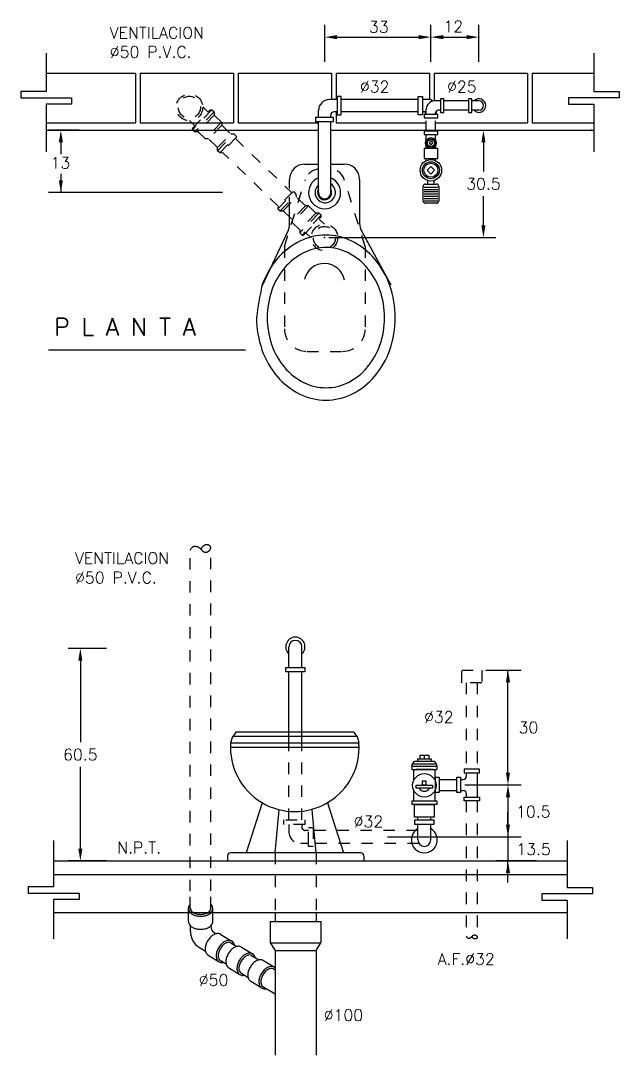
# Model space of a CAD drawing. Extents: x 145.7 to 190.5, y 293.8 to 329.7.
# Drawn here: x 167.94 to 173.15, y 320.44 to 329.44 of the extents above; entities that cross this region are included whole.
import ezdxf
from ezdxf.enums import TextEntityAlignment as Align

# ---------------------------------------------------------------- set-up
doc = ezdxf.new("R2010")
doc.units = 0
doc.header["$LTSCALE"] = 0.4
doc.header["$MEASUREMENT"] = 0
doc.linetypes.add('HIDDEN', pattern=[0.375, 0.25, -0.125])
doc.layers.get('0').update_dxf_attribs({"linetype": 'CONTINUOUS'})
doc.layers.get('DEFPOINTS').update_dxf_attribs({"linetype": 'CONTINUOUS'})
doc.layers.add('A13', color=130, linetype='CONTINUOUS')
doc.layers.add('LETRAS', color=50, linetype='CONTINUOUS')
doc.styles.add('ROMANS', font='ROMANS.SHX', dxfattribs={"width": 1.5, "height": 0.3})

msp = doc.modelspace()

# ---------------------------------------------------------------- linework, layer by layer
at = {"color": 10, "linetype": 'ByBlock'}
for p, q in [((171.1316, 322.3377), (172.2935, 322.3377)), ((172.4278, 322.1292), (172.0731, 322.1292))]:
    msp.add_line(p, q, dxfattribs=at)
at = {"layer": 'A13', "color": 20, "linetype": 'ByBlock'}
for p, q in [((170.5856, 329.0809), (170.5856, 329.4041)), ((171.5099, 329.0809), (171.5099, 329.4041)), ((171.5099, 329.0809), (171.5099, 329.4041)), ((171.9274, 329.0809), (171.9274, 329.4041)), ((170.6926, 329.2972), (171.403, 329.2972)), ((171.6169, 329.2972), (171.8205, 329.2972)), ((168.2897, 328.3809), (168.2897, 328.2784)), ((171.9667, 328.3809), (171.9667, 328.1274)), ((168.2897, 328.1085), (168.2897, 327.9447)), ((169.6976, 327.9447), (168.1828, 327.9447)), ((171.9667, 327.66), (171.9667, 327.9135)), ((170.6203, 327.553), (172.0736, 327.553)), ((168.6882, 323.9778), (168.3524, 323.9778)), ((168.4594, 323.8708), (168.4594, 323.1604)), ((171.9883, 323.7896), (172.2935, 323.7896)), ((172.18, 322.8962), (172.18, 323.7896)), ((168.4594, 322.2361), (168.4594, 322.9465)), ((171.8049, 322.7892), (172.2935, 322.7892)), ((171.8049, 322.7892), (172.2935, 322.7892)), ((172.18, 322.6823), (172.18, 322.1292)), ((172.18, 322.4447), (172.18, 322.5516)), ((168.6882, 322.1292), (168.3524, 322.1292)), ((172.18, 321.9415), (172.18, 322.1292))]:
    msp.add_line(p, q, dxfattribs=at)
at = {"layer": 'A13', "color": 20}
for p, q in [((168.1617, 329.1563), (168.1617, 328.8245)), ((172.9274, 329.1563), (172.9274, 328.8245)), ((167.9404, 328.8245), (167.9404, 328.7692)), ((168.1617, 328.8245), (167.9404, 328.8245)), ((172.9274, 328.8245), (173.1487, 328.8245)), ((173.1487, 328.8245), (173.1487, 328.7692)), ((167.9404, 328.7692), (168.383, 328.7692)), ((168.383, 328.7692), (168.383, 328.7139)), ((172.7061, 328.7692), (172.7061, 328.7139)), ((173.1487, 328.7692), (172.7061, 328.7692)), ((168.1617, 328.7139), (168.1617, 328.2992)), ((168.383, 328.7139), (168.1617, 328.7139)), ((172.7061, 328.7139), (172.9274, 328.7139)), ((172.9274, 328.7139), (172.9274, 328.2992)), ((171.5094, 328.3924), (171.4931, 328.376)), ((171.4931, 328.376), (171.5094, 328.3597)), ((171.5257, 328.376), (171.5094, 328.3924)), ((171.5094, 328.3597), (171.5257, 328.376)), ((171.5094, 328.1713), (171.4767, 328.1386)), ((171.4767, 328.1386), (171.5094, 328.106)), ((171.5421, 328.1386), (171.5094, 328.1713)), ((171.5094, 328.106), (171.5421, 328.1386)), ((171.4505, 327.9925), (171.5685, 327.9925)), ((171.4505, 327.9726), (171.5685, 327.9726)), ((171.4505, 327.9528), (171.5685, 327.9528)), ((171.4505, 327.933), (171.5685, 327.933)), ((171.4505, 327.9132), (171.5685, 327.9132)), ((171.4505, 327.8934), (171.5685, 327.8934)), ((171.4505, 327.8736), (171.5685, 327.8736)), ((171.3506, 322.9742), (171.554, 322.9742)), ((171.3659, 322.9972), (171.5387, 322.9972)), ((171.3938, 323.0175), (171.5108, 323.0175)), ((171.4523, 323.048), (171.4523, 323.0175)), ((171.343, 322.9539), (171.5616, 322.9539)), ((171.4378, 322.8265), (171.4668, 322.8265)), ((171.4378, 322.7861), (171.4378, 322.8265)), ((171.4668, 322.8265), (171.4668, 322.7861)), ((171.3813, 322.7603), (171.3813, 322.7861)), ((171.3813, 322.7861), (171.5233, 322.7861)), ((171.5233, 322.7603), (171.3813, 322.7603)), ((171.4668, 322.7861), (171.4378, 322.7861)), ((171.5233, 322.7861), (171.5233, 322.7603)), ((168.2267, 322.3069), (168.2267, 321.9025)), ((172.6948, 322.3069), (172.6948, 321.8966)), ((168.0054, 321.9025), (168.0054, 321.8472)), ((168.2267, 321.9025), (168.0054, 321.9025)), ((172.6948, 321.8966), (172.916, 321.8966)), ((172.916, 321.8966), (172.916, 321.8413)), ((168.0054, 321.8472), (168.448, 321.8472)), ((168.448, 321.8472), (168.448, 321.7919)), ((172.4735, 321.8413), (172.4735, 321.786)), ((172.916, 321.8413), (172.4735, 321.8413)), ((168.2267, 321.7919), (168.2267, 321.4499)), ((168.448, 321.7919), (168.2267, 321.7919)), ((172.4735, 321.786), (172.6948, 321.786)), ((172.6948, 321.786), (172.6948, 321.4499)), ((170.1123, 321.4151), (170.5514, 321.4151)), ((170.1536, 321.3491), (170.5101, 321.3491))]:
    msp.add_line(p, q, dxfattribs=at)
at = {"layer": 'A13'}
for p, q in [((168.1617, 328.983), (168.9388, 328.983)), ((168.9388, 328.983), (168.9388, 328.5507)), ((168.9807, 328.983), (169.7914, 328.983)), ((168.9807, 328.983), (168.9807, 328.5507)), ((169.7914, 328.983), (169.7914, 328.5507)), ((169.8333, 328.983), (169.8333, 328.5507)), ((169.8333, 328.983), (170.6439, 328.983)), ((170.6439, 328.983), (170.6439, 328.754)), ((170.6859, 328.983), (171.4965, 328.983)), ((170.6859, 328.983), (170.6859, 328.754)), ((171.4965, 328.983), (171.4965, 328.7533)), ((171.5384, 328.983), (172.3491, 328.983)), ((171.5384, 328.983), (171.5384, 328.7421)), ((172.3491, 328.983), (172.3491, 328.5507)), ((172.391, 328.983), (172.391, 328.5507)), ((172.391, 328.983), (172.9274, 328.983)), ((170.6929, 328.754), (170.6266, 328.754)), ((170.6929, 328.7792), (170.6929, 328.6223)), ((170.7295, 328.7792), (170.6929, 328.7792)), ((170.6929, 328.754), (170.6929, 328.6474)), ((170.7295, 328.6223), (170.7295, 328.7792)), ((171.3984, 328.754), (170.7295, 328.754)), ((171.3984, 328.6223), (171.3984, 328.7792)), ((171.3984, 328.7792), (171.435, 328.7792)), ((171.435, 328.7792), (171.435, 328.6223)), ((171.486, 328.754), (171.435, 328.754)), ((171.5928, 328.7422), (171.5421, 328.7422)), ((171.5928, 328.7614), (171.5928, 328.6414)), ((171.6208, 328.7614), (171.5928, 328.7614)), ((171.5928, 328.7422), (171.5928, 328.6607)), ((171.6208, 328.6414), (171.6208, 328.7614)), ((171.8379, 328.7422), (171.6208, 328.7422)), ((171.8659, 328.7614), (171.8379, 328.7614)), ((171.8379, 328.7614), (171.8379, 328.6414)), ((171.8379, 328.7422), (171.8379, 328.6607)), ((171.8659, 328.6414), (171.8659, 328.7614)), ((171.9274, 328.7422), (171.8659, 328.7422)), ((170.5312, 328.5982), (170.5312, 328.6586)), ((170.6929, 328.6474), (170.6659, 328.6474)), ((170.6859, 328.6474), (170.6859, 328.5507)), ((171.3984, 328.6474), (170.7295, 328.6474)), ((171.4692, 328.6474), (171.435, 328.6474)), ((171.4628, 328.623), (171.4628, 328.6414)), ((171.4628, 328.6414), (171.4692, 328.6414)), ((171.4692, 328.623), (171.4692, 328.6692)), ((171.5508, 328.6414), (171.5551, 328.6414)), ((171.5551, 328.6414), (171.5551, 328.623)), ((171.5928, 328.6607), (171.5722, 328.6607)), ((171.5928, 328.6414), (171.6208, 328.6414)), ((171.8379, 328.6607), (171.6208, 328.6607)), ((171.8379, 328.6414), (171.8659, 328.6414)), ((171.9274, 328.6607), (171.8659, 328.6607)), ((170.663, 328.5982), (170.5061, 328.5982)), ((170.5061, 328.5982), (170.5061, 328.5616)), ((170.5061, 328.5616), (170.663, 328.5616)), ((170.5312, 327.9443), (170.5312, 328.5616)), ((170.6379, 328.5982), (170.6379, 328.6194)), ((170.6379, 327.9384), (170.6379, 328.5616)), ((170.663, 328.5616), (170.663, 328.5982)), ((170.6929, 328.6223), (170.7295, 328.6223)), ((171.435, 328.6223), (171.3984, 328.6223)), ((171.4499, 328.623), (171.4499, 328.595)), ((171.5699, 328.623), (171.4499, 328.623)), ((171.4499, 328.595), (171.5699, 328.595)), ((171.4692, 328.4792), (171.4692, 328.5681)), ((171.5507, 328.623), (171.5507, 328.6392)), ((171.5507, 328.4792), (171.5507, 328.5681)), ((171.5699, 328.595), (171.5699, 328.623)), ((168.1617, 328.5507), (168.9388, 328.5507)), ((168.9807, 328.5507), (169.7914, 328.5507)), ((169.8333, 328.5507), (170.5312, 328.5507)), ((170.6859, 328.5507), (171.4692, 328.5507)), ((171.4499, 328.4792), (171.4499, 328.4512)), ((171.5699, 328.4792), (171.4499, 328.4792)), ((171.5507, 328.5507), (172.3491, 328.5507)), ((171.5699, 328.4512), (171.5699, 328.4792)), ((172.391, 328.5507), (172.9274, 328.5507)), ((171.4499, 328.4512), (171.5699, 328.4512)), ((171.4692, 328.4), (171.4692, 328.4512)), ((171.5507, 328.3981), (171.5507, 328.4512)), ((171.4499, 328.3281), (171.4499, 328.2416)), ((171.5699, 328.3281), (171.4499, 328.3281)), ((171.4692, 328.3281), (171.4692, 328.352)), ((171.5507, 328.3281), (171.5507, 328.3539)), ((171.5699, 328.2416), (171.5699, 328.3281)), ((170.4134, 328.1928), (170.5312, 328.1928)), ((170.6379, 328.1928), (170.7555, 328.1928)), ((171.4499, 328.2416), (171.5699, 328.2416)), ((171.4692, 328.2232), (171.4692, 328.2416)), ((171.5507, 328.2227), (171.5507, 328.2416)), ((170.28, 327.9785), (170.28, 328.0595)), ((170.8888, 328.0595), (170.8888, 327.6744)), ((171.4606, 328.0182), (171.5582, 328.0182)), ((171.4822, 328.0182), (171.4822, 328.049)), ((171.5366, 328.0182), (171.5366, 328.049)), ((171.4408, 327.8709), (171.4408, 327.9984)), ((171.578, 327.9984), (171.578, 327.8709)), ((170.28, 327.6702), (170.28, 327.9042)), ((171.5582, 327.851), (171.4606, 327.851)), ((170.2674, 327.6137), (170.0365, 327.1202)), ((170.905, 327.6108), (171.16, 327.1404)), ((169.432, 324.8573), (169.4349, 324.8599)), ((169.4349, 324.8599), (169.4377, 324.8619)), ((169.4377, 324.8619), (169.4405, 324.8634)), ((169.4405, 324.8634), (169.4434, 324.8646)), ((169.4434, 324.8646), (169.4462, 324.8654)), ((169.4462, 324.8654), (169.4491, 324.866)), ((169.4491, 324.866), (169.452, 324.8664)), ((169.452, 324.8664), (169.4549, 324.8665)), ((169.4549, 324.8665), (169.4577, 324.8665)), ((169.4577, 324.8665), (169.4606, 324.8663)), ((169.4606, 324.8663), (169.4634, 324.8661)), ((169.4634, 324.8661), (169.4661, 324.8657)), ((169.4661, 324.8657), (169.4688, 324.8652)), ((169.4688, 324.8652), (169.4714, 324.8647)), ((169.4714, 324.8647), (169.474, 324.864)), ((169.474, 324.864), (169.4766, 324.8633)), ((169.4766, 324.8633), (169.4791, 324.8624)), ((169.4791, 324.8624), (169.4815, 324.8614)), ((169.4815, 324.8614), (169.484, 324.8603)), ((169.484, 324.8603), (169.4864, 324.8591)), ((169.5202, 324.8598), (169.5186, 324.8581)), ((169.5219, 324.8614), (169.5202, 324.8598)), ((169.5236, 324.863), (169.5219, 324.8614)), ((169.5254, 324.8646), (169.5236, 324.863)), ((169.5271, 324.8661), (169.5254, 324.8646)), ((169.5288, 324.8676), (169.5271, 324.8661)), ((169.5305, 324.869), (169.5288, 324.8676)), ((169.5322, 324.8703), (169.5305, 324.869)), ((169.5337, 324.8716), (169.5322, 324.8703)), ((169.5353, 324.8727), (169.5337, 324.8716)), ((169.5367, 324.8737), (169.5353, 324.8727)), ((169.5382, 324.8747), (169.5367, 324.8737)), ((169.5397, 324.8756), (169.5382, 324.8747)), ((169.5413, 324.8763), (169.5397, 324.8756)), ((169.5429, 324.8771), (169.5413, 324.8763)), ((169.5445, 324.8777), (169.5429, 324.8771)), ((169.5463, 324.8783), (169.5445, 324.8777)), ((169.5481, 324.8788), (169.5463, 324.8783)), ((169.5501, 324.8792), (169.5481, 324.8788)), ((169.5521, 324.8795), (169.5501, 324.8792)), ((169.5542, 324.8797), (169.5521, 324.8795)), ((169.5564, 324.8799), (169.5542, 324.8797)), ((169.5587, 324.8799), (169.5564, 324.8799)), ((169.561, 324.8798), (169.5587, 324.8799)), ((169.5634, 324.8795), (169.561, 324.8798)), ((169.5659, 324.8792), (169.5634, 324.8795)), ((169.5683, 324.8787), (169.5659, 324.8792)), ((169.5708, 324.8781), (169.5683, 324.8787)), ((169.5732, 324.8774), (169.5708, 324.8781)), ((169.5755, 324.8766), (169.5732, 324.8774)), ((169.5778, 324.8757), (169.5755, 324.8766)), ((169.5799, 324.8746), (169.5778, 324.8757)), ((169.5819, 324.8734), (169.5799, 324.8746)), ((169.5837, 324.8722), (169.5819, 324.8734)), ((169.5853, 324.8709), (169.5837, 324.8722)), ((169.5869, 324.8695), (169.5853, 324.8709)), ((169.5882, 324.8681), (169.5869, 324.8695)), ((169.5895, 324.8667), (169.5882, 324.8681)), ((169.5906, 324.8653), (169.5895, 324.8667)), ((169.5915, 324.8639), (169.5906, 324.8653)), ((169.5923, 324.8625), (169.5915, 324.8639)), ((169.593, 324.8612), (169.5923, 324.8625)), ((169.5935, 324.8599), (169.593, 324.8612)), ((169.5939, 324.8586), (169.5935, 324.8599)), ((169.4158, 324.8338), (169.418, 324.8377)), ((169.418, 324.8377), (169.4219, 324.8443)), ((169.4219, 324.8443), (169.4256, 324.8496)), ((169.4256, 324.8496), (169.4289, 324.8539)), ((169.4289, 324.8539), (169.432, 324.8573)), ((169.4864, 324.8591), (169.4888, 324.8577)), ((169.4888, 324.8577), (169.4911, 324.8563)), ((169.4911, 324.8563), (169.4934, 324.8547)), ((169.4934, 324.8547), (169.4957, 324.8531)), ((169.4957, 324.8531), (169.4979, 324.8513)), ((169.4979, 324.8513), (169.5001, 324.8494)), ((169.5001, 324.8494), (169.5023, 324.8475)), ((169.5023, 324.8475), (169.5043, 324.8455)), ((169.5043, 324.8455), (169.5063, 324.8434)), ((169.5063, 324.8434), (169.5083, 324.8412)), ((169.5081, 324.8458), (169.5065, 324.8439)), ((169.5096, 324.8477), (169.5081, 324.8458)), ((169.5083, 324.8412), (169.5103, 324.8391)), ((169.5111, 324.8496), (169.5096, 324.8477)), ((169.5103, 324.8391), (169.5122, 324.8369)), ((169.5126, 324.8513), (169.5111, 324.8496)), ((169.5122, 324.8369), (169.514, 324.8348)), ((169.514, 324.8531), (169.5126, 324.8513)), ((169.5155, 324.8548), (169.514, 324.8531)), ((169.514, 324.8348), (169.5159, 324.8327)), ((169.517, 324.8564), (169.5155, 324.8548)), ((169.5159, 324.8327), (169.5177, 324.8307)), ((169.5186, 324.8581), (169.517, 324.8564)), ((169.5177, 324.8307), (169.5195, 324.8287)), ((169.5195, 324.8287), (169.5214, 324.8269)), ((169.5214, 324.8269), (169.5232, 324.8251)), ((169.5232, 324.8251), (169.525, 324.8235)), ((169.525, 324.8235), (169.5269, 324.822)), ((169.5269, 324.822), (169.5288, 324.8206)), ((169.5288, 324.8206), (169.5307, 324.8194)), ((169.5307, 324.8194), (169.5327, 324.8183)), ((169.5327, 324.8183), (169.5348, 324.8174)), ((169.5348, 324.8174), (169.537, 324.8166)), ((169.537, 324.8166), (169.5392, 324.816)), ((169.5392, 324.816), (169.5414, 324.8156)), ((169.5414, 324.8156), (169.5437, 324.8153)), ((169.5437, 324.8153), (169.546, 324.8151)), ((169.546, 324.8151), (169.5484, 324.815)), ((169.5484, 324.815), (169.5507, 324.8151)), ((169.5507, 324.8151), (169.5531, 324.8152)), ((169.5531, 324.8152), (169.5555, 324.8155)), ((169.5555, 324.8155), (169.5578, 324.8159)), ((169.5578, 324.8159), (169.5602, 324.8164)), ((169.5602, 324.8164), (169.5625, 324.817)), ((169.5625, 324.817), (169.5647, 324.8176)), ((169.5647, 324.8176), (169.5669, 324.8184)), ((169.5669, 324.8184), (169.569, 324.8193)), ((169.569, 324.8193), (169.571, 324.8203)), ((169.571, 324.8203), (169.5729, 324.8214)), ((169.5729, 324.8214), (169.5747, 324.8225)), ((169.5747, 324.8225), (169.5764, 324.8238)), ((169.5764, 324.8238), (169.578, 324.8251)), ((169.578, 324.8251), (169.5794, 324.8264)), ((169.5794, 324.8264), (169.5808, 324.8278)), ((169.5808, 324.8278), (169.5821, 324.8292)), ((169.5821, 324.8292), (169.5833, 324.8307)), ((169.5833, 324.8307), (169.5843, 324.8321)), ((169.5843, 324.8321), (169.5853, 324.8336)), ((169.5853, 324.8336), (169.5862, 324.8351)), ((169.5862, 324.8351), (169.5871, 324.8367)), ((169.5871, 324.8367), (169.5879, 324.8382)), ((169.5879, 324.8382), (169.5887, 324.8398)), ((169.5887, 324.8398), (169.5894, 324.8413)), ((169.5894, 324.8413), (169.5902, 324.8429)), ((169.5902, 324.8429), (169.591, 324.8444)), ((169.591, 324.8444), (169.5917, 324.846)), ((169.5917, 324.846), (169.5923, 324.8475)), ((169.5923, 324.8475), (169.5929, 324.849)), ((169.5929, 324.849), (169.5934, 324.8505)), ((169.5934, 324.8505), (169.5938, 324.8519)), ((169.5938, 324.8519), (169.5941, 324.8533)), ((169.5942, 324.8573), (169.5939, 324.8586)), ((169.5941, 324.8533), (169.5943, 324.8547)), ((169.5943, 324.856), (169.5942, 324.8573)), ((169.5943, 324.8547), (169.5943, 324.856)), ((169.8123, 323.2486), (169.7803, 323.2032)), ((170.8381, 323.2486), (169.8123, 323.2486)), ((170.8381, 323.2486), (170.8701, 323.2032)), ((170.8835, 323.1542), (169.7657, 323.1542)), ((169.7803, 323.2032), (169.7669, 323.1542)), ((170.8647, 323.2109), (169.7857, 323.2109)), ((170.8701, 323.2032), (170.8835, 323.1542)), ((170.8848, 323.1165), (169.7657, 323.1165)), ((171.343, 322.9539), (171.3506, 322.9742)), ((171.3506, 322.9742), (171.3659, 322.9972)), ((171.3938, 323.0175), (171.3938, 322.9972)), ((171.4142, 323.048), (171.4904, 323.048)), ((171.4142, 323.048), (171.4142, 323.0175)), ((171.4904, 323.048), (171.4904, 323.0175)), ((171.5108, 323.0175), (171.5108, 322.9972)), ((171.5387, 322.9972), (171.554, 322.9742)), ((171.554, 322.9742), (171.5616, 322.9539)), ((171.343, 322.9539), (171.343, 322.9234)), ((171.343, 322.9234), (171.3786, 322.9234)), ((171.3623, 322.8345), (171.3623, 322.9234)), ((171.3623, 322.9234), (171.5423, 322.9234)), ((171.526, 322.9234), (171.3786, 322.9234)), ((171.526, 322.9234), (171.5616, 322.9234)), ((171.5423, 322.9234), (171.5423, 322.8345)), ((171.5616, 322.9539), (171.5616, 322.9234)), ((171.817, 322.8948), (171.817, 322.8635)), ((171.9128, 322.8948), (171.9128, 322.6836)), ((171.5815, 322.8371), (171.7365, 322.8371)), ((171.7678, 322.8371), (171.7906, 322.8371)), ((171.3623, 322.6506), (171.3623, 322.7378)), ((171.5423, 322.7378), (171.5423, 322.6506)), ((171.5815, 322.7414), (171.7365, 322.7414)), ((171.7678, 322.7414), (171.7906, 322.7414)), ((171.817, 322.715), (171.817, 322.6836)), ((170.0411, 322.6344), (169.9014, 322.1989)), ((170.6093, 322.6344), (170.749, 322.1989)), ((171.343, 322.6506), (171.343, 322.6196)), ((171.343, 322.6506), (171.5616, 322.6506)), ((171.5616, 322.6196), (171.343, 322.6196)), ((171.3664, 322.508), (171.3664, 322.6187)), ((171.3664, 322.6187), (171.5381, 322.6187)), ((171.5381, 322.6187), (171.5381, 322.508)), ((171.5616, 322.6506), (171.5616, 322.6196)), ((170.1536, 322.1989), (170.1899, 322.5736)), ((170.5124, 322.1989), (170.476, 322.5736)), ((171.5381, 322.508), (171.3664, 322.508)), ((169.7405, 322.1737), (169.7405, 322.1281)), ((170.9003, 322.1989), (169.7657, 322.1989)), ((170.9254, 322.1737), (170.9254, 322.1281)), ((169.4001, 321.6011), (169.3998, 321.7203)), ((169.6113, 321.6016), (169.6111, 321.7149)), ((170.1536, 321.6799), (170.1536, 321.6)), ((170.5101, 321.6799), (170.5101, 321.6)), ((169.4169, 321.5143), (169.4168, 321.5642)), ((169.595, 321.559), (169.595, 321.5649)), ((170.1123, 321.6), (170.1123, 321.4151)), ((170.1123, 321.6), (170.5514, 321.6)), ((170.5514, 321.6), (170.5514, 321.4151)), ((169.6266, 321.5028), (169.641, 321.494)), ((169.681, 321.4888), (169.7776, 321.4296)), ((171.8166, 321.4739), (171.8178, 321.4718)), ((171.8178, 321.4718), (171.8199, 321.4683)), ((171.8199, 321.4683), (171.8219, 321.4654)), ((171.8219, 321.4654), (171.8236, 321.4631)), ((171.8236, 321.4631), (171.8253, 321.4613)), ((171.8253, 321.4613), (171.8269, 321.4599)), ((171.8269, 321.4599), (171.8284, 321.4588)), ((171.8284, 321.4588), (171.8299, 321.458)), ((171.8299, 321.458), (171.8314, 321.4573)), ((171.8314, 321.4573), (171.833, 321.4569)), ((171.833, 321.4569), (171.8345, 321.4565)), ((171.8345, 321.4565), (171.8361, 321.4564)), ((171.8361, 321.4564), (171.8377, 321.4563)), ((171.8377, 321.4563), (171.8392, 321.4563)), ((171.8392, 321.4563), (171.8407, 321.4564)), ((171.8407, 321.4564), (171.8422, 321.4565)), ((171.8422, 321.4565), (171.8437, 321.4567)), ((171.8437, 321.4567), (171.8451, 321.457)), ((171.8451, 321.457), (171.8466, 321.4573)), ((171.8466, 321.4573), (171.848, 321.4576)), ((171.848, 321.4576), (171.8493, 321.458)), ((171.8493, 321.458), (171.8507, 321.4585)), ((171.8507, 321.4585), (171.852, 321.459)), ((171.852, 321.459), (171.8533, 321.4596)), ((171.8533, 321.4596), (171.8546, 321.4603)), ((171.8546, 321.4603), (171.8559, 321.461)), ((171.8559, 321.461), (171.8572, 321.4618)), ((171.8572, 321.4618), (171.8584, 321.4626)), ((171.8584, 321.4626), (171.8597, 321.4635)), ((171.8597, 321.4635), (171.8609, 321.4645)), ((171.8609, 321.4645), (171.862, 321.4655)), ((171.862, 321.4655), (171.8632, 321.4665)), ((171.8632, 321.4665), (171.8643, 321.4676)), ((171.8643, 321.4676), (171.8654, 321.4688)), ((171.8654, 321.4688), (171.8665, 321.4699)), ((171.8663, 321.4674), (171.8655, 321.4685)), ((171.8671, 321.4664), (171.8663, 321.4674)), ((171.8665, 321.4699), (171.8675, 321.4711)), ((171.8679, 321.4654), (171.8671, 321.4664)), ((171.8675, 321.4711), (171.8685, 321.4722)), ((171.8687, 321.4645), (171.8679, 321.4654)), ((171.8685, 321.4722), (171.8695, 321.4734)), ((171.8695, 321.4635), (171.8687, 321.4645)), ((171.8695, 321.4734), (171.8705, 321.4745)), ((171.8703, 321.4626), (171.8695, 321.4635)), ((171.8712, 321.4617), (171.8703, 321.4626)), ((171.8705, 321.4745), (171.8715, 321.4756)), ((171.872, 321.4608), (171.8712, 321.4617)), ((171.8715, 321.4756), (171.8725, 321.4766)), ((171.8729, 321.4599), (171.872, 321.4608)), ((171.8725, 321.4766), (171.8735, 321.4776)), ((171.8738, 321.459), (171.8729, 321.4599)), ((171.8735, 321.4776), (171.8745, 321.4786)), ((171.8747, 321.4582), (171.8738, 321.459)), ((171.8745, 321.4786), (171.8755, 321.4795)), ((171.8756, 321.4573), (171.8747, 321.4582)), ((171.8755, 321.4795), (171.8765, 321.4803)), ((171.8766, 321.4565), (171.8756, 321.4573)), ((171.8765, 321.4803), (171.8775, 321.481)), ((171.8775, 321.4557), (171.8766, 321.4565)), ((171.8775, 321.481), (171.8785, 321.4817)), ((171.8784, 321.4549), (171.8775, 321.4557)), ((171.8793, 321.4542), (171.8784, 321.4549)), ((171.8785, 321.4817), (171.8796, 321.4823)), ((171.8801, 321.4536), (171.8793, 321.4542)), ((171.8796, 321.4823), (171.8807, 321.4828)), ((171.881, 321.453), (171.8801, 321.4536)), ((171.8807, 321.4828), (171.8819, 321.4832)), ((171.8818, 321.4524), (171.881, 321.453)), ((171.8826, 321.4519), (171.8818, 321.4524)), ((171.8819, 321.4832), (171.8831, 321.4835)), ((171.8834, 321.4514), (171.8826, 321.4519)), ((171.8831, 321.4835), (171.8843, 321.4837)), ((171.8842, 321.451), (171.8834, 321.4514)), ((171.8851, 321.4506), (171.8842, 321.451)), ((171.8843, 321.4837), (171.8855, 321.4839)), ((171.886, 321.4503), (171.8851, 321.4506)), ((171.8855, 321.4839), (171.8868, 321.484)), ((171.8869, 321.45), (171.886, 321.4503)), ((171.8868, 321.484), (171.888, 321.484)), ((171.8879, 321.4497), (171.8869, 321.45)), ((171.889, 321.4495), (171.8879, 321.4497)), ((171.888, 321.484), (171.8893, 321.484)), ((171.8901, 321.4493), (171.889, 321.4495)), ((171.8893, 321.484), (171.8906, 321.4839)), ((171.8912, 321.4492), (171.8901, 321.4493)), ((171.8906, 321.4839), (171.8919, 321.4838)), ((171.8924, 321.4491), (171.8912, 321.4492)), ((171.8919, 321.4838), (171.8931, 321.4836)), ((171.8936, 321.4491), (171.8924, 321.4491)), ((171.8931, 321.4836), (171.8944, 321.4833)), ((171.8949, 321.4491), (171.8936, 321.4491)), ((171.8944, 321.4833), (171.8956, 321.483)), ((171.8962, 321.4493), (171.8949, 321.4491)), ((171.8956, 321.483), (171.8969, 321.4826)), ((171.8975, 321.4495), (171.8962, 321.4493)), ((171.8969, 321.4826), (171.898, 321.4822)), ((171.8988, 321.4497), (171.8975, 321.4495)), ((171.898, 321.4822), (171.8992, 321.4817)), ((171.9001, 321.45), (171.8988, 321.4497)), ((171.8992, 321.4817), (171.9002, 321.4812)), ((171.9014, 321.4504), (171.9001, 321.45)), ((171.9002, 321.4812), (171.9012, 321.4806)), ((171.9012, 321.4806), (171.9022, 321.48)), ((171.9027, 321.4509), (171.9014, 321.4504)), ((171.9022, 321.48), (171.9031, 321.4793)), ((171.9039, 321.4514), (171.9027, 321.4509)), ((171.9031, 321.4793), (171.904, 321.4786)), ((171.905, 321.4519), (171.9039, 321.4514)), ((171.904, 321.4786), (171.9048, 321.4779)), ((171.9048, 321.4779), (171.9055, 321.4772)), ((171.9061, 321.4526), (171.905, 321.4519)), ((171.9055, 321.4772), (171.9062, 321.4764)), ((171.9071, 321.4532), (171.9061, 321.4526)), ((171.9062, 321.4764), (171.9068, 321.4756)), ((171.9068, 321.4756), (171.9074, 321.4748)), ((171.908, 321.4539), (171.9071, 321.4532)), ((171.9074, 321.4748), (171.9079, 321.474)), ((171.9079, 321.474), (171.9084, 321.4732)), ((171.9088, 321.4547), (171.908, 321.4539)), ((171.9084, 321.4732), (171.9089, 321.4724)), ((171.9095, 321.4554), (171.9088, 321.4547)), ((171.9089, 321.4724), (171.9093, 321.4715)), ((171.9093, 321.4715), (171.9098, 321.4707)), ((171.9102, 321.4562), (171.9095, 321.4554)), ((171.9098, 321.4707), (171.9102, 321.4699)), ((171.9102, 321.4699), (171.9106, 321.469)), ((171.9108, 321.457), (171.9102, 321.4562)), ((171.9106, 321.469), (171.911, 321.4682)), ((171.9113, 321.4577), (171.9108, 321.457)), ((171.911, 321.4682), (171.9114, 321.4674)), ((171.9117, 321.4584), (171.9113, 321.4577)), ((171.9114, 321.4674), (171.9117, 321.4665)), ((171.9117, 321.4665), (171.912, 321.4657)), ((171.9121, 321.4592), (171.9117, 321.4584)), ((171.912, 321.4657), (171.9123, 321.4649)), ((171.9124, 321.4599), (171.9121, 321.4592)), ((171.9123, 321.4649), (171.9125, 321.4641)), ((171.9126, 321.4605), (171.9124, 321.4599)), ((171.9125, 321.4641), (171.9127, 321.4634)), ((171.9127, 321.4612), (171.9126, 321.4605)), ((171.9127, 321.4634), (171.9128, 321.4627)), ((171.9128, 321.4619), (171.9127, 321.4612)), ((171.9128, 321.4627), (171.9128, 321.4619)), ((169.4957, 321.374), (169.5478, 321.342)), ((169.7689, 321.4156), (169.8212, 321.3835)), ((169.8612, 321.3784), (169.9628, 321.3161)), ((170.1123, 321.4151), (170.1536, 321.3491)), ((170.1536, 321.3491), (170.1536, 320.4364)), ((170.5101, 321.3491), (170.5514, 321.4151)), ((170.5101, 321.3491), (170.5101, 320.4364)), ((169.5706, 321.3087), (169.6672, 321.2495)), ((169.6758, 321.2636), (169.728, 321.2316)), ((169.9491, 321.3051), (170.0119, 321.2666)), ((170.0519, 321.2615), (170.1536, 321.1992)), ((169.7508, 321.1983), (169.8474, 321.1391)), ((170.1399, 321.1882), (170.1536, 321.1798)), ((169.856, 321.1531), (169.9188, 321.1146)), ((169.9415, 321.0814), (170.0381, 321.0222)), ((170.0467, 321.0362), (170.1536, 320.9708))]:
    msp.add_line(p, q, dxfattribs=at)
at = {"layer": 'A13', "linetype": 'HIDDEN'}
for p, q in [((169.4366, 328.5061), (169.5896, 328.6647)), ((169.603, 328.6649), (169.4368, 328.4927)), ((169.6229, 328.6457), (169.4567, 328.4735)), ((169.5704, 328.6448), (169.524, 328.6895)), ((169.5896, 328.6647), (169.603, 328.6649)), ((169.603, 328.6649), (169.6229, 328.6457)), ((169.6229, 328.6457), (169.6234, 328.6189)), ((169.4094, 328.5707), (169.4558, 328.526)), ((169.6234, 328.6189), (169.4836, 328.4739)), ((169.6881, 328.5564), (169.5483, 328.4115)), ((169.6234, 328.6189), (169.6881, 328.5564)), ((169.6881, 328.5564), (169.6892, 328.5302)), ((169.4368, 328.4927), (169.4366, 328.5061)), ((169.4567, 328.4735), (169.4368, 328.4927)), ((169.4836, 328.4739), (169.4567, 328.4735)), ((169.5483, 328.4115), (169.4836, 328.4739)), ((169.6892, 328.5302), (169.5746, 328.4114)), ((169.6892, 328.5302), (169.7676, 328.4545)), ((169.5746, 328.4114), (169.5483, 328.4115)), ((169.5483, 328.4115), (169.5483, 328.4115)), ((169.653, 328.3357), (169.5746, 328.4114)), ((169.653, 328.3357), (169.7676, 328.4545)), ((169.6534, 328.3089), (169.7944, 328.455)), ((169.6733, 328.2897), (169.8143, 328.4358)), ((169.8145, 328.4224), (169.6868, 328.2899)), ((169.7676, 328.4545), (169.7944, 328.455)), ((169.7944, 328.455), (169.8143, 328.4358)), ((169.8079, 328.4156), (170.2983, 327.9424)), ((169.8143, 328.4358), (169.8145, 328.4224)), ((169.6534, 328.3089), (169.653, 328.3357)), ((169.6733, 328.2897), (169.6534, 328.3089)), ((169.6868, 328.2899), (169.6733, 328.2897)), ((170.1837, 327.8237), (169.6933, 328.2968)), ((170.3049, 327.9493), (170.1772, 327.8168)), ((170.1774, 327.8034), (170.3184, 327.9495)), ((170.1973, 327.7842), (170.3382, 327.9303)), ((170.3184, 327.9495), (170.3049, 327.9493)), ((170.3382, 327.9303), (170.3184, 327.9495)), ((170.3387, 327.9035), (170.3382, 327.9303)), ((170.2241, 327.7847), (170.3387, 327.9035)), ((170.4171, 327.8278), (170.3387, 327.9035)), ((170.1772, 327.8168), (170.1774, 327.8034)), ((170.1774, 327.8034), (170.1973, 327.7842)), ((170.1973, 327.7842), (170.2241, 327.7847)), ((170.2241, 327.7847), (170.3025, 327.7091)), ((170.4171, 327.8278), (170.3025, 327.7091)), ((170.4434, 327.8277), (170.3036, 327.6828)), ((170.5081, 327.7653), (170.3683, 327.6204)), ((170.535, 327.7658), (170.3688, 327.5935)), ((170.5549, 327.7466), (170.3887, 327.5743)), ((170.4434, 327.8277), (170.4171, 327.8278)), ((170.5081, 327.7653), (170.4434, 327.8277)), ((170.535, 327.7658), (170.5081, 327.7653)), ((170.5549, 327.7466), (170.535, 327.7658)), ((170.5551, 327.7331), (170.5549, 327.7466)), ((170.3025, 327.7091), (170.3036, 327.6828)), ((170.3036, 327.6828), (170.3683, 327.6204)), ((170.3036, 327.6828), (170.3036, 327.6828)), ((170.4021, 327.5746), (170.5551, 327.7331)), ((170.5359, 327.7132), (170.5823, 327.6685)), ((170.3683, 327.6204), (170.3688, 327.5935)), ((170.3688, 327.5935), (170.3887, 327.5743)), ((170.3887, 327.5743), (170.4021, 327.5746)), ((170.4677, 327.5498), (170.4213, 327.5945)), ((169.416, 321.8636), (169.416, 324.8341)), ((169.5942, 321.8672), (169.5942, 324.8565)), ((171.7786, 323.7896), (171.9512, 323.7896)), ((171.7786, 323.6789), (171.7786, 323.7896)), ((171.9512, 323.7896), (171.9512, 323.6789)), ((171.9512, 323.6789), (171.7786, 323.6789)), ((171.817, 323.6789), (171.817, 322.9261)), ((171.9128, 323.6789), (171.9128, 322.9261)), ((170.2739, 322.4845), (170.2739, 323.1542)), ((170.3868, 322.4845), (170.3868, 323.1542)), ((171.817, 322.6524), (171.817, 321.4732)), ((171.9128, 322.6524), (171.9128, 321.4616)), ((170.2293, 322.4457), (170.2293, 322.4845)), ((170.2473, 322.4845), (170.4134, 322.4845)), ((170.4134, 322.4457), (170.2473, 322.4457)), ((170.2739, 322.4457), (170.2739, 322.3817)), ((170.3868, 322.4457), (170.3868, 322.4233)), ((170.4134, 322.4845), (170.4134, 322.4457)), ((170.4451, 322.3936), (170.4165, 322.3936)), ((170.4451, 322.2541), (170.4451, 322.4203)), ((170.4451, 322.4203), (170.4838, 322.4203)), ((170.4451, 322.2807), (170.4451, 322.3936)), ((170.4838, 322.4203), (170.4838, 322.2541)), ((171.3958, 322.3936), (170.4838, 322.3936)), ((170.4451, 322.2807), (170.3749, 322.2807)), ((170.4838, 322.2541), (170.4451, 322.2541)), ((171.4049, 322.2807), (170.4838, 322.2807)), ((170.1536, 322.1989), (170.1536, 321.6799)), ((170.5101, 322.1989), (170.5101, 321.6799)), ((169.4163, 321.7144), (169.416, 321.8636)), ((169.5946, 321.7148), (169.5942, 321.8672))]:
    msp.add_line(p, q, dxfattribs=at)
at = {"layer": 'A13', "color": 50}
for p, q in [((168.1617, 328.4879), (170.5312, 328.4879)), ((170.6379, 328.4879), (172.9274, 328.4879)), ((168.1814, 326.5768), (169.8963, 326.5768)), ((168.2267, 322.1292), (172.6948, 322.1292))]:
    msp.add_line(p, q, dxfattribs=at)
at = {"layer": 'A13', "linetype": 'ByBlock'}
for p, q in [((168.4486, 328.4879), (168.1828, 328.4879)), ((171.7031, 328.4879), (172.0736, 328.4879)), ((171.1316, 322.3377), (172.2935, 322.3377))]:
    msp.add_line(p, q, dxfattribs=at)
at = {"layer": 'A13', "color": 20, "linetype": 'HIDDEN'}
for p, q in [((170.2346, 327.4758), (170.4171, 328.0572)), ((170.9385, 327.4758), (170.7561, 328.0572)), ((170.2346, 327.4758), (170.2346, 326.76)), ((170.9385, 327.4758), (170.9385, 326.76)), ((170.4327, 326.5619), (170.7404, 326.5619))]:
    msp.add_line(p, q, dxfattribs=at)
at = {"layer": 'A13', "linetype": 'Continuous'}
for p, q in [((170.2739, 323.8121), (170.2739, 323.9911)), ((170.2739, 323.8121), (170.2739, 323.9911)), ((170.3868, 323.8121), (170.3868, 323.9911)), ((170.2473, 323.8121), (170.4134, 323.8121)), ((170.2473, 323.7733), (170.2473, 323.8121)), ((170.4134, 323.8121), (170.4134, 323.7733)), ((170.4134, 323.7733), (170.2473, 323.7733)), ((170.2739, 323.1542), (170.2739, 323.7733)), ((170.3868, 323.1542), (170.3868, 323.7733)), ((171.9319, 322.9261), (171.7979, 322.9261)), ((171.7979, 322.9261), (171.7979, 322.8948)), ((171.7979, 322.8948), (171.9319, 322.8948)), ((171.9319, 322.8948), (171.9319, 322.9261)), ((171.5503, 322.8563), (171.5815, 322.8563)), ((171.5503, 322.8151), (171.5503, 322.8563)), ((171.5503, 322.7437), (171.5503, 322.8348)), ((171.5815, 322.8563), (171.5815, 322.7222)), ((171.7365, 322.7222), (171.7365, 322.8563)), ((171.7365, 322.8563), (171.7678, 322.8563)), ((171.7678, 322.8563), (171.7678, 322.7222)), ((171.5503, 322.7222), (171.5503, 322.7571)), ((171.5815, 322.7222), (171.5503, 322.7222)), ((171.7678, 322.7222), (171.7365, 322.7222)), ((171.7979, 322.6836), (171.9319, 322.6836)), ((171.7979, 322.6524), (171.7979, 322.6836)), ((171.9319, 322.6524), (171.7979, 322.6524)), ((171.9319, 322.6836), (171.9319, 322.6524)), ((171.3692, 322.4457), (171.3692, 322.4845)), ((171.3692, 322.4845), (171.5354, 322.4845)), ((171.5354, 322.4457), (171.3692, 322.4457)), ((171.3958, 322.4845), (171.3958, 322.508)), ((171.3958, 322.3114), (171.3958, 322.4457)), ((171.5087, 322.4845), (171.5087, 322.508)), ((171.5087, 322.3114), (171.5087, 322.4457)), ((171.5354, 322.4845), (171.5354, 322.4457))]:
    msp.add_line(p, q, dxfattribs=at)
at = {"layer": 'A13', "color": 90}
for p, q in [((168.2267, 322.01), (172.6948, 322.01)), ((168.2267, 321.6799), (172.6948, 321.6799))]:
    msp.add_line(p, q, dxfattribs=at)
at = {"layer": 'A13', "linetype": 'HIDDEN'}
for centre, radius in [((169.4085, 328.6862), 0.1155), ((169.4085, 328.6862), 0.0966), ((170.5831, 327.553), 0.1155), ((170.5831, 327.553), 0.0966)]:
    msp.add_circle(centre, radius, dxfattribs=at)
at = {"layer": 'A13'}
for centre, radius in [((171.5094, 328.376), 0.0468), ((171.5094, 328.1386), 0.0937), ((171.4523, 322.7861), 0.1022)]:
    msp.add_circle(centre, radius, dxfattribs=at)
at = {"layer": 'A13', "color": 20}
for centre, radius in [((171.5094, 328.376), 0.037), ((171.5094, 328.376), 0.0305), ((171.5094, 328.1386), 0.0741), ((171.5094, 328.1386), 0.061)]:
    msp.add_circle(centre, radius, dxfattribs=at)
at = {"layer": 'A13'}
for centre, radius, start, end in [((170.6266, 328.6586), 0.0954, 90, 180), ((171.5421, 328.6692), 0.073, 90, 180), ((171.486, 328.6811), 0.073, 54.93323, 90), ((171.9274, 328.7014), 0.0589, 223.82033, 136.17967), ((171.9274, 328.7014), 0.0408, 270, 90), ((170.6659, 328.6194), 0.0281, 90, 180), ((171.5722, 328.6392), 0.0215, 90, 180), ((170.4134, 328.0595), 0.1334, 90, 180), ((170.7555, 328.0595), 0.1334, 0, 90), ((170.5848, 327.9434), 0.1395, 112.58897, 67.65185), ((170.5899, 327.9447), 0.0886, 131.51844, 57.23625), ((171.4606, 327.9984), 0.0198, 90, 180), ((171.5582, 327.9984), 0.0198, 0, 90), ((170.5848, 327.9434), 0.0614, 150.84103, 30.18107), ((170.5848, 327.9434), 0.0533, 179.33478, 359.70383), ((171.4606, 327.8709), 0.0198, 180, 270), ((171.5582, 327.8709), 0.0198, 270, 0), ((170.1466, 327.6702), 0.1334, 334.92288, 0), ((171.0222, 327.6744), 0.1334, 180, 208.46875), ((170.5959, 327.064), 0.5101, 90, 116.23692), ((170.5959, 327.064), 0.5101, 63.76308, 90), ((170.6455, 326.9634), 0.6222, 116.23692, 139.95545), ((170.5464, 326.9634), 0.6222, 40.04455, 63.76308), ((170.6388, 326.9491), 0.5267, 116.20889, 139.92062), ((170.5959, 327.0363), 0.4295, 90, 116.20889), ((170.5959, 327.0363), 0.4295, 63.79111, 90), ((170.553, 326.9491), 0.5267, 40.07938, 63.79111), ((170.7229, 326.8983), 0.7234, 139.95545, 160.80619), ((170.5832, 327.1495), 0.1777, 10.12815, 167.68406), ((170.4689, 326.8983), 0.7234, 19.19381, 40.04455), ((170.7059, 326.8927), 0.6144, 139.92062, 160.78423), ((170.4859, 326.8927), 0.6144, 19.21577, 40.07938), ((173.3523, 326.4319), 3.3865, 167.9986, 172.80759), ((170.3472, 326.8559), 0.8522, 0, 19.19381), ((170.8113, 326.8559), 0.726, 160.78423, 180), ((170.3805, 326.8559), 0.726, 0, 19.21577), ((170.8446, 326.8559), 0.8522, 180, 199.19381), ((170.8113, 326.8559), 0.726, 180, 199.21577), ((170.3805, 326.8559), 0.726, 340.78423, 360), ((170.3472, 326.8559), 0.8522, 340.80619, 360), ((170.7229, 326.8136), 0.7234, 199.19381, 220.04455), ((170.7059, 326.8192), 0.6144, 199.21577, 220.07938), ((170.4859, 326.8192), 0.6144, 319.92062, 340.78423), ((170.4689, 326.8136), 0.7234, 319.95545, 340.80619), ((170.6388, 326.7627), 0.5267, 220.07938, 243.79111), ((170.553, 326.7627), 0.5267, 296.20889, 319.92062), ((170.6455, 326.7485), 0.6222, 220.04455, 243.76308), ((170.5464, 326.7485), 0.6222, 296.23692, 319.95545), ((170.5959, 326.6756), 0.4295, 243.79111, 270), ((170.5959, 326.6756), 0.4295, 270, 296.20889), ((170.5959, 326.6479), 0.5101, 243.76308, 270), ((170.5959, 326.6479), 0.5101, 270, 296.23692), ((170.3303, 323.9911), 0.0839, 312.29124, 227.70876), ((170.3303, 323.9911), 0.0564, 0, 180), ((171.7906, 322.8635), 0.0264, 270, 360), ((171.7906, 322.715), 0.0264, 360, 90), ((171.4523, 322.3114), 0.1126, 120.09208, 59.90792), ((171.4523, 322.3114), 0.0564, 180, 0), ((169.7657, 322.1737), 0.0251, 90, 180), ((170.9003, 322.1737), 0.0251, 360, 90), ((169.4473, 321.7145), 0.0474, 130.82692, 180.12872), ((169.4473, 321.7145), 0.0474, 180.12872, 215.74092), ((169.4473, 321.7145), 0.0309, 180.12872, 215.74092), ((169.5636, 321.7147), 0.0309, 324.51651, 0.12872), ((169.536, 321.6948), 0.0816, 35.74092, 44.12483), ((169.5636, 321.7147), 0.0474, 0.12872, 35.74092), ((169.5636, 321.7147), 0.0474, 324.51651, 0.12872), ((169.475, 321.7344), 0.0816, 215.74092, 240.08762), ((169.475, 321.7344), 0.0651, 215.74092, 240.08762), ((169.4933, 321.7662), 0.1183, 240.08762, 256.65776), ((169.4933, 321.7662), 0.1018, 240.08762, 256.65776), ((169.5052, 321.8167), 0.1701, 256.65776, 270.12872), ((169.5052, 321.8167), 0.1536, 256.65776, 270.12872), ((169.5052, 321.8167), 0.1536, 270.12872, 283.59967), ((169.5052, 321.8167), 0.1701, 270.12872, 283.59967), ((169.5174, 321.7663), 0.1018, 283.59967, 300.16981), ((169.5174, 321.7663), 0.1183, 283.59967, 300.16981), ((169.5359, 321.7346), 0.0651, 300.16981, 324.51651), ((169.5359, 321.7346), 0.0816, 300.16981, 324.51651), ((169.4475, 321.6012), 0.0474, 180.12872, 215.74092), ((169.4752, 321.6211), 0.0816, 215.74092, 240.08762), ((169.4935, 321.653), 0.1183, 240.08762, 256.65776), ((169.5055, 321.7034), 0.1701, 256.65776, 270.12872), ((169.5055, 321.7034), 0.1701, 270.12872, 283.59967), ((169.5177, 321.653), 0.1183, 283.59967, 300.16981), ((169.5361, 321.6213), 0.0816, 300.16981, 324.51651), ((169.6611, 321.5591), 0.066, 180.12872, 238.49764), ((169.5639, 321.6015), 0.0474, 324.51651, 0.12872), ((169.5819, 321.5147), 0.1651, 180.12872, 238.49764), ((169.7128, 321.3454), 0.1701, 135.02668, 148.49764), ((169.6761, 321.3821), 0.1183, 118.45654, 135.02668), ((169.6586, 321.4143), 0.0816, 94.10984, 118.45654), ((169.6562, 321.4484), 0.0474, 58.49764, 94.10984), ((169.6268, 321.3624), 0.0816, 178.53873, 202.88543), ((169.6635, 321.3615), 0.1183, 161.96859, 178.53873), ((169.7128, 321.3454), 0.1701, 148.49764, 161.96859), ((169.8094, 321.2862), 0.1701, 148.49764, 161.96859), ((169.8094, 321.2862), 0.1536, 148.49764, 161.96859), ((169.8094, 321.2862), 0.1701, 135.02668, 148.49764), ((169.8094, 321.2862), 0.1536, 135.02668, 148.49764), ((169.7727, 321.3229), 0.1183, 118.45654, 135.02668), ((169.7727, 321.3229), 0.1018, 118.45654, 135.02668), ((169.7552, 321.3551), 0.0816, 94.10984, 118.45654), ((169.7552, 321.3551), 0.0651, 94.10984, 118.45654), ((169.893, 321.235), 0.1701, 135.02668, 148.49764), ((169.7528, 321.3892), 0.0474, 58.49764, 94.10984), ((169.7528, 321.3892), 0.0309, 58.49764, 94.10984), ((169.8563, 321.2716), 0.1183, 118.45654, 135.02668), ((169.7528, 321.3892), 0.0474, 9.19584, 58.49764), ((169.8388, 321.3039), 0.0816, 94.10984, 118.45654), ((169.8364, 321.3379), 0.0474, 58.49764, 94.10984), ((169.5954, 321.3491), 0.0474, 202.88543, 238.49764), ((169.7234, 321.3032), 0.0816, 178.53873, 202.88543), ((169.7601, 321.3023), 0.1183, 161.96859, 178.53873), ((169.692, 321.2899), 0.0474, 202.88543, 238.49764), ((169.7234, 321.3032), 0.0651, 178.53873, 202.88543), ((169.7601, 321.3023), 0.1018, 161.96859, 178.53873), ((169.692, 321.2899), 0.0309, 202.88543, 238.49764), ((169.8437, 321.251), 0.1183, 161.96859, 178.53873), ((169.893, 321.235), 0.1701, 148.49764, 161.96859), ((169.9896, 321.1758), 0.1701, 148.49764, 161.96859), ((169.9896, 321.1758), 0.1701, 135.02668, 148.49764), ((169.9896, 321.1758), 0.1536, 135.02668, 148.49764), ((169.9529, 321.2124), 0.1183, 118.45654, 135.02668), ((169.9529, 321.2124), 0.1018, 118.45654, 135.02668), ((169.9354, 321.2447), 0.0816, 94.10984, 118.45654), ((169.9354, 321.2447), 0.0651, 94.10984, 118.45654), ((169.933, 321.2788), 0.0474, 58.49764, 94.10984), ((169.933, 321.2788), 0.0309, 58.49764, 94.10984), ((169.933, 321.2788), 0.0474, 9.19584, 58.49764), ((170.0471, 321.1547), 0.1183, 118.45654, 135.02668), ((170.0296, 321.187), 0.0816, 94.10984, 118.45654), ((170.0271, 321.221), 0.0474, 58.49764, 94.10984), ((169.692, 321.2899), 0.0474, 238.49764, 274.10984), ((169.6895, 321.324), 0.0816, 274.10984, 282.49375), ((169.807, 321.252), 0.0816, 178.53873, 202.88543), ((169.7756, 321.2387), 0.0474, 202.88543, 238.49764), ((169.9403, 321.1918), 0.1183, 161.96859, 178.53873), ((169.9036, 321.1928), 0.0816, 178.53873, 202.88543), ((169.9403, 321.1918), 0.1018, 161.96859, 178.53873), ((169.9036, 321.1928), 0.0651, 178.53873, 202.88543), ((169.9896, 321.1758), 0.1536, 148.49764, 161.96859), ((170.0344, 321.1341), 0.1183, 161.96859, 178.53873), ((170.0837, 321.1181), 0.1701, 148.49764, 161.96859), ((170.0837, 321.1181), 0.1701, 135.02668, 148.49764), ((170.1803, 321.0589), 0.1701, 135.02668, 148.49764), ((170.1437, 321.0955), 0.1183, 118.45654, 135.02668), ((170.1437, 321.0955), 0.1018, 118.45654, 135.02668), ((170.1262, 321.1278), 0.0816, 94.10984, 118.45654), ((170.1262, 321.1278), 0.0651, 94.10984, 118.45654), ((170.1237, 321.1618), 0.0474, 58.49764, 94.10984), ((170.1237, 321.1618), 0.0309, 58.49764, 94.10984), ((170.1237, 321.1618), 0.0474, 51.00217, 58.49764), ((169.8721, 321.1795), 0.0474, 202.88543, 238.49764), ((169.8721, 321.1795), 0.0309, 202.88543, 238.49764), ((169.8721, 321.1795), 0.0474, 238.49764, 274.10984), ((169.8697, 321.2135), 0.0816, 274.10984, 282.49375), ((169.9977, 321.1351), 0.0816, 178.53873, 202.88543), ((169.9663, 321.1218), 0.0474, 202.88543, 238.49764), ((170.131, 321.0749), 0.1183, 161.96859, 178.53873), ((170.1803, 321.0589), 0.1701, 148.49764, 161.96859), ((170.131, 321.0749), 0.1018, 161.96859, 178.53873), ((170.1803, 321.0589), 0.1536, 148.49764, 161.96859), ((170.1803, 321.0589), 0.1536, 135.02668, 148.49764), ((170.0943, 321.0759), 0.0816, 178.53873, 202.88543), ((170.0629, 321.0626), 0.0474, 202.88543, 238.49764), ((170.0943, 321.0759), 0.0651, 178.53873, 202.88543), ((170.0629, 321.0626), 0.0309, 202.88543, 238.49764), ((170.0629, 321.0626), 0.0474, 238.49764, 274.10984), ((170.0605, 321.0966), 0.0816, 274.10984, 282.49375)]:
    msp.add_arc(centre, radius, start, end, dxfattribs=at)
at = {"layer": 'A13', "color": 20, "linetype": 'HIDDEN'}
for centre, radius, start, end in [((170.543, 328.0177), 0.132, 95.12653, 162.58249), ((170.6301, 328.0177), 0.132, 17.41751, 86.62858), ((170.4327, 326.76), 0.1981, 180, 270), ((170.7404, 326.76), 0.1981, 270, 0)]:
    msp.add_arc(centre, radius, start, end, dxfattribs=at)
at = {"layer": 'A13', "linetype": 'Continuous'}
msp.add_arc((170.3252, 323.1165), 0.5596, 176.13456, 3.86544, dxfattribs=at)
at = {"layer": 'A13', "color": 20}
msp.add_arc((171.4523, 322.7861), 0.0513, 210.20249, 329.79751, dxfattribs=at)
at = {"layer": 'A13', "linetype": 'HIDDEN'}
for centre, radius in [((170.3749, 322.3817), 0.101), ((170.4165, 322.4233), 0.0297)]:
    msp.add_arc(centre, radius, 180, 270, dxfattribs=at)
at = {"layer": 'A13', "color": 20, "linetype": 'ByBlock'}
for p in [(171.5099, 329.2972), (171.9274, 329.2972), (172.18, 322.7892), (172.18, 322.1292)]:
    msp.add_point(p, dxfattribs=at)
at = {"layer": 'A13', "linetype": 'ByBlock'}
for p in [(172.9071, 328.4887), (170.5831, 327.553)]:
    msp.add_point(p, dxfattribs=at)
at = {"layer": 'A13', "color": 20, "linetype": 'ByBlock'}
for points in [[(170.6926, 329.315), (170.6926, 329.2793), (170.5856, 329.2972)], [(171.403, 329.315), (171.403, 329.2793), (171.5099, 329.2972)], [(171.6169, 329.315), (171.6169, 329.2793), (171.5099, 329.2972)], [(171.8205, 329.315), (171.8205, 329.2793), (171.9274, 329.2972)], [(168.2719, 328.3809), (168.3075, 328.3809), (168.2897, 328.4879)], [(171.9488, 328.3809), (171.9845, 328.3809), (171.9667, 328.4879)], [(168.2719, 328.0517), (168.3075, 328.0517), (168.2897, 327.9447)], [(171.9488, 327.66), (171.9845, 327.66), (171.9667, 327.553)], [(168.4415, 323.8708), (168.4772, 323.8708), (168.4594, 323.9778)], [(172.1622, 323.6826), (172.1979, 323.6826), (172.18, 323.7896)], [(172.1622, 322.8962), (172.1979, 322.8962), (172.18, 322.7892)], [(172.1622, 322.6823), (172.1979, 322.6823), (172.18, 322.7892)], [(172.1622, 322.4447), (172.1979, 322.4447), (172.18, 322.3377)], [(172.1622, 322.4447), (172.1979, 322.4447), (172.18, 322.3377)], [(168.4415, 322.2361), (168.4772, 322.2361), (168.4594, 322.1292)], [(172.1622, 322.0222), (172.1979, 322.0222), (172.18, 322.1292)]]:
    msp.add_solid(points, dxfattribs=at)
at = {"layer": 'DEFPOINTS', "color": 20, "linetype": 'ByBlock'}
for p in [(168.7254, 323.9778), (168.4594, 322.1292), (168.7254, 322.1292)]:
    msp.add_point(p, dxfattribs=at)
at = {"layer": 'DEFPOINTS', "color": 0, "linetype": 'ByBlock'}
for p in [(171.0945, 322.3377), (171.0945, 322.3377), (172.465, 322.1292)]:
    msp.add_point(p, dxfattribs=at)

# ---------------------------------------------------------------- texts
at = {"layer": 'LETRAS', "style": 'ROMANS'}
for s, p in [('VENTILACION', (168.7159, 329.2848)), ('%%C50 P.V.C.', (168.7159, 329.1183)), ('%%C32', (170.8917, 328.8155)), ('%%C25', (171.6499, 328.8155)), ('VENTILACION', (168.4135, 324.7133)), ('%%C50 P.V.C.', (168.4135, 324.5433)), ('%%c32', (171.4497, 323.3302)), ('%%c32', (170.8371, 322.4212)), ('N.P.T.', (168.7802, 322.1935)), ('A.F.%%C32', (171.5681, 321.2234)), ('%%c50', (169.4897, 321.0416, 55.3421)), ('%%c100', (170.5766, 320.7359))]:
    msp.add_text(s, height=0.1, dxfattribs=at).set_placement(p)
at = {"layer": 'LETRAS', "linetype": 'ByBlock', "style": 'ROMANS'}
for s, p in [('33', (171.0561, 329.3861)), ('12', (171.7041, 329.3903)), ('13', (168.2858, 328.2034)), ('30.5', (171.9667, 328.0204)), ('30', (172.3581, 323.2894)), ('60.5', (168.4594, 323.0535)), ('10.5', (172.4006, 322.557)), ('13.5', (172.4031, 322.2303))]:
    msp.add_text(s, height=0.1, dxfattribs=at).set_placement(p, align=Align.MIDDLE_CENTER)
at = {"layer": 'LETRAS', "color": 90, "style": 'ROMANS'}
msp.add_text('P L A N T A ', height=0.15, dxfattribs=at).set_placement((168.2318, 326.7007))

doc.saveas('drawing.dxf')
